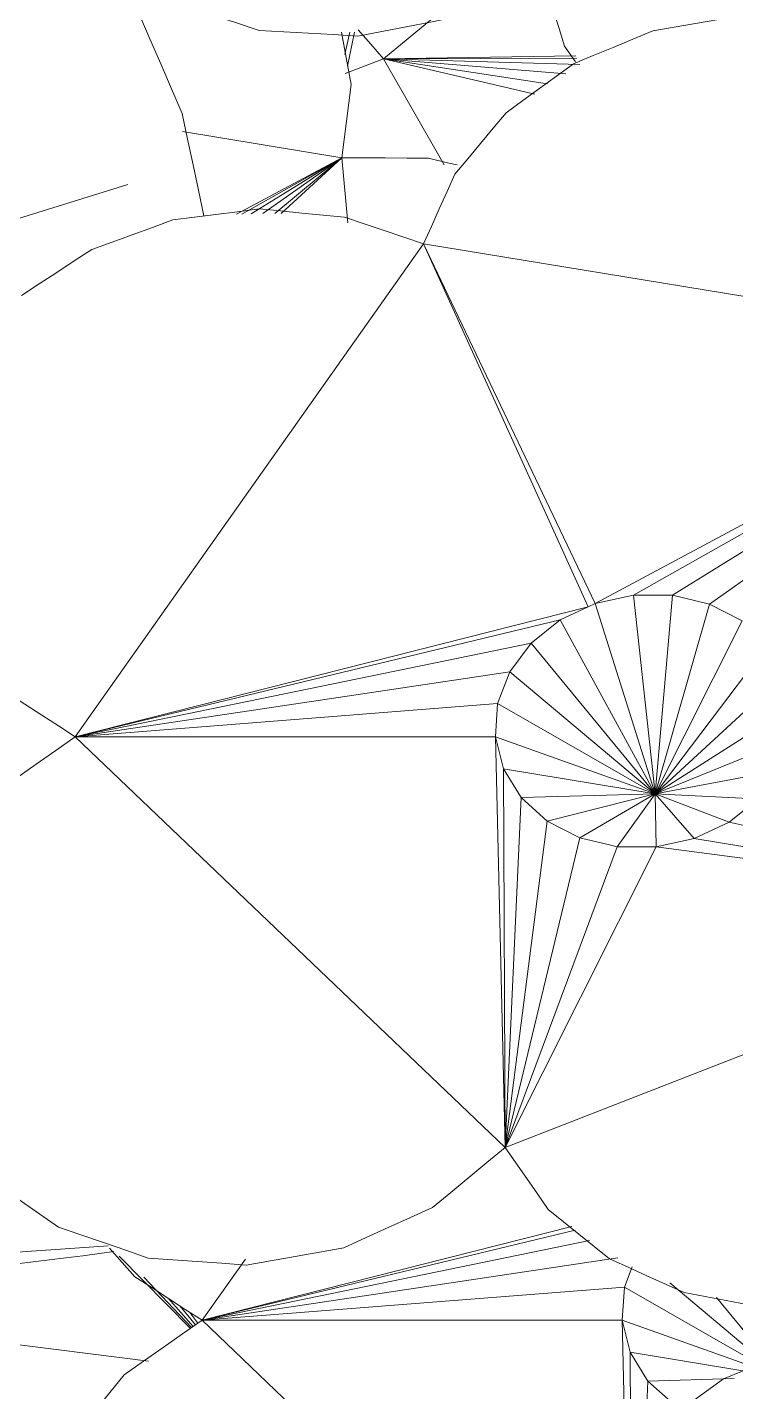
# Model space of a CAD drawing. Header units: metres. Extents: x -18.34 to -13.25, y -25.49 to -16.26.
# Drawn here: x -14.8567 to -14.8171, y -16.8164 to -16.74 of the extents above; entities that cross this region are included whole.
import ezdxf

# ---------------------------------------------------------------- set-up
doc = ezdxf.new("R2010")
doc.units = ezdxf.units.M
doc.layers.add('Importações nas famílias', color=7, linetype='Continuous', lineweight=5)
doc.layers.add('Vegetação', color=7, linetype='Continuous', lineweight=5)

# ---------------------------------------------------------------- blocks, each defined once
blk = doc.blocks.new('Planta_pergolado_12200 - plantas pergolado_skp_Component_17-V1882-Pavimento 02 - Executivo')
at = {"layer": 'Importações nas famílias', "color": 9}
for p, q in [((-0.079723, -0.025957), (-0.083759, -0.030762)), ((-0.079325, -0.025957), (-0.083525, -0.033295)), ((-0.079389, -0.025223), (-0.082943, -0.028148)), ((-0.079028, -0.026023), (-0.081669, -0.033416)), ((-0.078797, -0.026436), (-0.079874, -0.032966)), ((-0.078397, -0.027154), (-0.078261, -0.031978)), ((-0.076941, -0.030518), (-0.078261, -0.031978)), ((-0.078261, -0.031978), (-0.079874, -0.032966)), ((-0.078261, -0.031978), (-0.07469, -0.032141)), ((-0.08466, -0.032863), (-0.083525, -0.033295)), ((-0.083525, -0.033295), (-0.081669, -0.033416)), ((-0.083525, -0.033295), (-0.081665, -0.056943)), ((-0.079874, -0.032966), (-0.081669, -0.033416)), ((-0.073515, -0.033224), (-0.081669, -0.033416)), ((-0.081669, -0.033416), (-0.081665, -0.056943)), ((-0.079874, -0.032966), (-0.073921, -0.03294)), ((-0.085155, -0.033671), (-0.081665, -0.056943)), ((-0.086125, -0.035256), (-0.081665, -0.056943)), ((-0.086916, -0.03625), (-0.081665, -0.056943)), ((-0.086706, -0.036054), (-0.081665, -0.056943)), ((-0.081665, -0.056943), (-0.069993, -0.044727)), ((-0.081665, -0.056943), (-0.085094, -0.05452))]:
    blk.add_line(p, q, dxfattribs=at)
at = {"layer": 'Importações nas famílias', "color": 9, "flags": 128}
for points in [[(-0.084104, -0.060705), (-0.083494, -0.059765), (-0.082884, -0.058824), (-0.082275, -0.057883), (-0.081665, -0.056943)], [(-0.081665, -0.056943), (-0.0809, -0.058034), (-0.080135, -0.059125), (-0.07937, -0.060217), (-0.078606, -0.061308)], [(-0.08571, -0.062126), (-0.084907, -0.061416), (-0.084104, -0.060705)], [(-0.078606, -0.061308), (-0.077616, -0.062107), (-0.076627, -0.062906), (-0.075638, -0.063705), (-0.074649, -0.064504)]]:
    blk.add_lwpolyline(points, dxfattribs=at)
blk = doc.blocks.new('Planta_pergolado_12200 - plantas pergolado_skp_Component_16-V1883-Pavimento 02 - Executivo')
blk.add_blockref('Planta_pergolado_12200 - plantas pergolado_skp_Component_17-V1882-Pavimento 02 - Executivo', (0, 0))
blk = doc.blocks.new('Planta_pergolado_12200 - plantas pergolado_skp_Component_17-V1896-Pavimento 02 - Executivo')
at = {"layer": 'Importações nas famílias', "color": 9}
blk.add_line((-0.15302, -0.036643), (-0.152145, -0.036037), dxfattribs=at)
at = {"layer": 'Importações nas famílias', "color": 9, "flags": 128}
for points in [[(-0.156961, -0.037895), (-0.155975, -0.037582), (-0.15499, -0.037269), (-0.154005, -0.036956), (-0.15302, -0.036643)], [(-0.153584, -0.048232), (-0.153847, -0.046872), (-0.154109, -0.045513), (-0.154371, -0.044153), (-0.154634, -0.042794)], [(-0.153903, -0.053746), (-0.153823, -0.052368), (-0.153744, -0.050989), (-0.153664, -0.049611), (-0.153584, -0.048232)], [(-0.155561, -0.058864), (-0.155147, -0.057585), (-0.154732, -0.056305), (-0.154317, -0.055026), (-0.153903, -0.053746)]]:
    blk.add_lwpolyline(points, dxfattribs=at)
blk = doc.blocks.new('Planta_pergolado_12200 - plantas pergolado_skp_Component_16-V1897-Pavimento 02 - Executivo')
blk.add_blockref('Planta_pergolado_12200 - plantas pergolado_skp_Component_17-V1896-Pavimento 02 - Executivo', (0, 0))
blk = doc.blocks.new('Planta_pergolado_12200 - plantas pergolado_skp_Component_17-V1901-Pavimento 02 - Executivo')
at = {"layer": 'Importações nas famílias', "color": 9}
for p, q in [((-0.104736, -0.005595), (-0.109561, -0.027431)), ((-0.104736, -0.005595), (-0.108643, -0.029383)), ((-0.108174, -0.031525), (-0.104736, -0.005595)), ((-0.104736, -0.005595), (-0.091339, -0.039977)), ((-0.141948, -0.044539), (-0.136014, -0.008415)), ((-0.122268, -0.030612), (-0.136014, -0.008415)), ((-0.136014, -0.008415), (-0.122279, -0.032796)), ((-0.121776, -0.028532), (-0.136014, -0.008415)), ((-0.136014, -0.008415), (-0.12181, -0.034938)), ((-0.111145, -0.031571), (-0.117906, -0.024252)), ((-0.116111, -0.023803), (-0.111145, -0.031571)), ((-0.114256, -0.023923), (-0.111145, -0.031571)), ((-0.111145, -0.031571), (-0.112466, -0.024605)), ((-0.119519, -0.025241), (-0.111145, -0.031571)), ((-0.110873, -0.025957), (-0.111145, -0.031571)), ((-0.109561, -0.027431), (-0.110865, -0.025801)), ((-0.120839, -0.0267), (-0.121776, -0.028532)), ((-0.111145, -0.031571), (-0.120839, -0.0267)), ((-0.111145, -0.031571), (-0.109561, -0.027431)), ((-0.108643, -0.029383), (-0.109561, -0.027431)), ((-0.121776, -0.028532), (-0.122268, -0.030612)), ((-0.111145, -0.031571), (-0.121776, -0.028532)), ((-0.111145, -0.031571), (-0.108643, -0.029383)), ((-0.108174, -0.031525), (-0.108643, -0.029383)), ((-0.122268, -0.030612), (-0.122279, -0.032796)), ((-0.111145, -0.031571), (-0.122268, -0.030612)), ((-0.111145, -0.031571), (-0.122279, -0.032796)), ((-0.111145, -0.031571), (-0.12181, -0.034938)), ((-0.111145, -0.031571), (-0.120892, -0.03689)), ((-0.111145, -0.031571), (-0.119588, -0.03852)), ((-0.111145, -0.031571), (-0.117987, -0.039716)), ((-0.111145, -0.031571), (-0.116197, -0.040398)), ((-0.111145, -0.031571), (-0.114342, -0.040518)), ((-0.111145, -0.031571), (-0.112547, -0.040069)), ((-0.111145, -0.031571), (-0.108174, -0.031525)), ((-0.108185, -0.03371), (-0.111145, -0.031571)), ((-0.111145, -0.031571), (-0.108677, -0.035789)), ((-0.111145, -0.031571), (-0.109614, -0.037621)), ((-0.111145, -0.031571), (-0.110934, -0.039081)), ((-0.108185, -0.03371), (-0.108174, -0.031525)), ((-0.108174, -0.031525), (-0.091339, -0.039977)), ((-0.122279, -0.032796), (-0.12181, -0.034938)), ((-0.108284, -0.034128), (-0.108677, -0.035789)), ((-0.108284, -0.034128), (-0.108185, -0.03371)), ((-0.108185, -0.03371), (-0.091339, -0.039977)), ((-0.12181, -0.034938), (-0.141948, -0.044539)), ((-0.12181, -0.034938), (-0.121625, -0.03533)), ((-0.141948, -0.044539), (-0.121625, -0.03533)), ((-0.121625, -0.03533), (-0.120892, -0.03689)), ((-0.121625, -0.03533), (-0.114338, -0.064045)), ((-0.108677, -0.035789), (-0.109614, -0.037621)), ((-0.091339, -0.039977), (-0.108677, -0.035789)), ((-0.120892, -0.03689), (-0.119588, -0.03852)), ((-0.120892, -0.03689), (-0.114338, -0.064045)), ((-0.109614, -0.037621), (-0.110934, -0.039081)), ((-0.091339, -0.039977), (-0.109614, -0.037621)), ((-0.119588, -0.03852), (-0.117987, -0.039716)), ((-0.119588, -0.03852), (-0.114338, -0.064045)), ((-0.117987, -0.039716), (-0.116197, -0.040398)), ((-0.117987, -0.039716), (-0.114338, -0.064045)), ((-0.110934, -0.039081), (-0.112547, -0.040069)), ((-0.110934, -0.039081), (-0.091339, -0.039977)), ((-0.116197, -0.040398), (-0.114342, -0.040518)), ((-0.116197, -0.040398), (-0.114338, -0.064045)), ((-0.091339, -0.039977), (-0.114342, -0.040518)), ((-0.112547, -0.040069), (-0.114342, -0.040518)), ((-0.114338, -0.064045), (-0.091339, -0.039977)), ((-0.112547, -0.040069), (-0.091339, -0.039977)), ((-0.114342, -0.040518), (-0.114338, -0.064045)), ((-0.114338, -0.064045), (-0.141948, -0.044539))]:
    blk.add_line(p, q, dxfattribs=at)
at = {"layer": 'Importações nas famílias', "color": 9, "flags": 128}
for points in [[(-0.083213, -0.029944), (-0.082993, -0.028773), (-0.082773, -0.027602), (-0.082553, -0.026431), (-0.082333, -0.02526)], [(-0.154702, -0.026915), (-0.154494, -0.028114), (-0.154286, -0.029312), (-0.154079, -0.030511), (-0.153871, -0.031709)], [(-0.085103, -0.034139), (-0.08463, -0.033091), (-0.084158, -0.032042), (-0.083685, -0.030993), (-0.083213, -0.029944)], [(-0.153871, -0.031709), (-0.15341, -0.032819), (-0.152948, -0.033928), (-0.152487, -0.035038), (-0.152025, -0.036147)], [(-0.087875, -0.037561), (-0.087182, -0.036706), (-0.086489, -0.03585), (-0.085796, -0.034995), (-0.085103, -0.034139)], [(-0.152025, -0.036147), (-0.151342, -0.037092), (-0.150658, -0.038037), (-0.149975, -0.038981), (-0.149291, -0.039926)], [(-0.091339, -0.039977), (-0.090473, -0.039373), (-0.089607, -0.038769), (-0.088741, -0.038165), (-0.087875, -0.037561)], [(-0.149291, -0.039926), (-0.148432, -0.040642), (-0.147572, -0.041357), (-0.146713, -0.042073), (-0.145854, -0.042788)], [(-0.087987, -0.044036), (-0.088825, -0.043021), (-0.089663, -0.042006), (-0.090501, -0.040991), (-0.091339, -0.039977)], [(-0.145854, -0.042788), (-0.144878, -0.043226), (-0.143901, -0.043664), (-0.142925, -0.044101), (-0.141948, -0.044539)], [(-0.085728, -0.049009), (-0.086293, -0.047765), (-0.086858, -0.046522), (-0.087422, -0.045279), (-0.087987, -0.044036)], [(-0.141948, -0.044539), (-0.142323, -0.045646), (-0.142697, -0.046753), (-0.143072, -0.04786), (-0.143446, -0.048966)], [(-0.143446, -0.048966), (-0.14356, -0.050164), (-0.143674, -0.051362), (-0.143788, -0.052559), (-0.143902, -0.053757)], [(-0.084754, -0.05447), (-0.084997, -0.053105), (-0.085241, -0.051739), (-0.085484, -0.050374), (-0.085728, -0.049009)], [(-0.143902, -0.053757), (-0.143747, -0.054964), (-0.143592, -0.05617), (-0.143437, -0.057377), (-0.143283, -0.058584)], [(-0.085149, -0.059954), (-0.08505, -0.058583), (-0.084951, -0.057212), (-0.084853, -0.055841), (-0.084754, -0.05447)], [(-0.143283, -0.058584), (-0.14287, -0.059717), (-0.142457, -0.060851), (-0.142045, -0.061985), (-0.141632, -0.063118)], [(-0.086879, -0.06499), (-0.086446, -0.063731), (-0.086014, -0.062472), (-0.085581, -0.061213), (-0.085149, -0.059954)], [(-0.141632, -0.063118), (-0.14099, -0.064101), (-0.140347, -0.065085), (-0.139705, -0.066068), (-0.139062, -0.067051)], [(-0.116776, -0.067808), (-0.116167, -0.066867), (-0.115557, -0.065926), (-0.114947, -0.064986), (-0.114338, -0.064045)], [(-0.114338, -0.064045), (-0.113573, -0.065136), (-0.112808, -0.066228), (-0.112043, -0.067319), (-0.111278, -0.068411)], [(-0.089796, -0.06915), (-0.089066, -0.06811), (-0.088337, -0.06707), (-0.087608, -0.06603), (-0.086879, -0.06499)]]:
    blk.add_lwpolyline(points, dxfattribs=at)
blk = doc.blocks.new('Planta_pergolado_12200 - plantas pergolado_skp_Component_16-V1902-Pavimento 02 - Executivo')
blk.add_blockref('Planta_pergolado_12200 - plantas pergolado_skp_Component_17-V1901-Pavimento 02 - Executivo', (0, 0))
blk = doc.blocks.new('Planta_pergolado_12200 - plantas pergolado_skp_Component_17-V1903-Pavimento 02 - Executivo')
at = {"layer": 'Importações nas famílias', "color": 9}
for p, q in [((-0.143129, -0.048788), (-0.14677, -0.049117)), ((-0.148237, -0.058048), (-0.14677, -0.049117)), ((-0.143626, -0.054194), (-0.14677, -0.049117)), ((-0.14677, -0.049117), (-0.143617, -0.054714)), ((-0.143637, -0.053544), (-0.14677, -0.049117)), ((-0.143648, -0.052878), (-0.14677, -0.049117)), ((-0.143654, -0.052514), (-0.14677, -0.049117)), ((-0.14677, -0.049117), (-0.143612, -0.055014))]:
    blk.add_line(p, q, dxfattribs=at)
at = {"layer": 'Importações nas famílias', "color": 9, "flags": 128}
for points in [[(-0.146364, -0.042661), (-0.146473, -0.043119), (-0.146745, -0.044272)], [(-0.146745, -0.044272), (-0.146751, -0.045483), (-0.146758, -0.046694), (-0.146764, -0.047905), (-0.14677, -0.049117)], [(-0.150878, -0.048597), (-0.151885, -0.048783), (-0.152893, -0.04897), (-0.1538, -0.049138)], [(-0.14677, -0.049117), (-0.147797, -0.048987), (-0.148824, -0.048857), (-0.149851, -0.048727), (-0.150878, -0.048597)]]:
    blk.add_lwpolyline(points, dxfattribs=at)
blk = doc.blocks.new('Planta_pergolado_12200 - plantas pergolado_skp_Component_16-V1904-Pavimento 02 - Executivo')
blk.add_blockref('Planta_pergolado_12200 - plantas pergolado_skp_Component_17-V1903-Pavimento 02 - Executivo', (0, 0))
blk = doc.blocks.new('Planta_pergolado_12200 - plantas pergolado_skp_Component_17-V1909-Pavimento 02 - Executivo')
at = {"layer": 'Importações nas famílias', "color": 9, "flags": 128}
for points in [[(-0.08022, -0.02332), (-0.079758, -0.02443), (-0.079297, -0.025539), (-0.078836, -0.026649), (-0.078374, -0.027758)], [(-0.078374, -0.027758), (-0.077691, -0.028703), (-0.077007, -0.029648), (-0.076323, -0.030592), (-0.07564, -0.031537)]]:
    blk.add_lwpolyline(points, dxfattribs=at)
blk = doc.blocks.new('Planta_pergolado_12200 - plantas pergolado_skp_Component_16-V1910-Pavimento 02 - Executivo')
blk.add_blockref('Planta_pergolado_12200 - plantas pergolado_skp_Component_17-V1909-Pavimento 02 - Executivo', (0, 0))
blk = doc.blocks.new('Planta_pergolado_12200 - plantas pergolado_skp_Component_17-V1913-Pavimento 02 - Executivo')
at = {"layer": 'Importações nas famílias', "color": 9}
for p, q in [((-0.151988, -0.035785), (-0.152312, -0.046782)), ((-0.152476, -0.036026), (-0.152312, -0.046782)), ((-0.152354, -0.035966), (-0.152312, -0.046782)), ((-0.151468, -0.036583), (-0.152312, -0.046782)), ((-0.150902, -0.0376), (-0.152312, -0.046782)), ((-0.150321, -0.038317), (-0.152312, -0.046782)), ((-0.152312, -0.046782), (-0.146368, -0.043391)), ((-0.152312, -0.046782), (-0.154594, -0.044027))]:
    blk.add_line(p, q, dxfattribs=at)
at = {"layer": 'Importações nas famílias', "color": 9, "flags": 128}
for points in [[(-0.153938, -0.048208), (-0.153125, -0.047495), (-0.152312, -0.046782)], [(-0.152312, -0.046782), (-0.151819, -0.048058), (-0.151482, -0.048931)]]:
    blk.add_lwpolyline(points, dxfattribs=at)
blk = doc.blocks.new('Planta_pergolado_12200 - plantas pergolado_skp_Component_16-V1914-Pavimento 02 - Executivo')
blk.add_blockref('Planta_pergolado_12200 - plantas pergolado_skp_Component_17-V1913-Pavimento 02 - Executivo', (0, 0))
blk = doc.blocks.new('Planta_pergolado_12200 - plantas pergolado_skp_-V1942-Pavimento 02 - Executivo')
for name in ['Planta_pergolado_12200 - plantas pergolado_skp_Component_16-V1897-Pavimento 02 - Executivo', 'Planta_pergolado_12200 - plantas pergolado_skp_Component_16-V1910-Pavimento 02 - Executivo', 'Planta_pergolado_12200 - plantas pergolado_skp_Component_16-V1883-Pavimento 02 - Executivo', 'Planta_pergolado_12200 - plantas pergolado_skp_Component_16-V1902-Pavimento 02 - Executivo', 'Planta_pergolado_12200 - plantas pergolado_skp_Component_16-V1914-Pavimento 02 - Executivo', 'Planta_pergolado_12200 - plantas pergolado_skp_Component_16-V1904-Pavimento 02 - Executivo']:
    blk.add_blockref(name, (0, 0))
blk = doc.blocks.new('Planta_pergolado_12200 - plantas pergolado_skp_Component_17-V2106-Pavimento 02 - Executivo')
at = {"layer": 'Importações nas famílias', "color": 9}
for p, q in [((-0.082106, -0.057623), (-0.0815, -0.057178)), ((-0.081211, -0.057591), (-0.085255, -0.061594)), ((-0.081252, -0.057532), (-0.08407, -0.060209)), ((-0.082884, -0.058831), (-0.081317, -0.057438)), ((-0.082468, -0.058182), (-0.081403, -0.057316)), ((-0.081602, -0.077504), (-0.079372, -0.059948)), ((-0.082101, -0.081435), (-0.081902, -0.079866)), ((-0.092362, -0.083996), (-0.094167, -0.083421)), ((-0.093433, -0.083388), (-0.092347, -0.083762)), ((-0.095809, -0.095989), (-0.093403, -0.094332))]:
    blk.add_line(p, q, dxfattribs=at)
at = {"layer": 'Importações nas famílias', "color": 9, "flags": 128}
for points in [[(-0.062272, -0.065204), (-0.062459, -0.065906), (-0.062754, -0.067009)], [(-0.062754, -0.067009), (-0.063356, -0.068182), (-0.063958, -0.069356), (-0.064559, -0.070529), (-0.065161, -0.071702)], [(-0.065161, -0.071702), (-0.066029, -0.072865), (-0.066898, -0.074028), (-0.067766, -0.075191), (-0.068634, -0.076355)], [(-0.068634, -0.076355), (-0.069709, -0.077428), (-0.070784, -0.078502), (-0.07186, -0.079575), (-0.072935, -0.080649)], [(-0.072935, -0.080649), (-0.074144, -0.08156), (-0.075353, -0.082471), (-0.076562, -0.083382), (-0.077771, -0.084293)], [(-0.077771, -0.084293), (-0.079031, -0.084979), (-0.080292, -0.085666), (-0.080337, -0.08569)], [(-0.127154, -0.119256), (-0.128233, -0.120056), (-0.129617, -0.121081), (-0.131002, -0.122107)], [(-0.131002, -0.122107), (-0.132439, -0.122838), (-0.133876, -0.123569)]]:
    blk.add_lwpolyline(points, dxfattribs=at)
blk = doc.blocks.new('Planta_pergolado_12200 - plantas pergolado_skp_Component_16-V2107-Pavimento 02 - Executivo')
blk.add_blockref('Planta_pergolado_12200 - plantas pergolado_skp_Component_17-V2106-Pavimento 02 - Executivo', (0, 0))
blk = doc.blocks.new('Planta_pergolado_12200 - plantas pergolado_skp_-V2118-Pavimento 02 - Executivo')
blk.add_blockref('Planta_pergolado_12200 - plantas pergolado_skp_Component_16-V2107-Pavimento 02 - Executivo', (0, 0))
blk = doc.blocks.new('Planta_pergolado_12200 - plantas pergolado_skp_-V2119-Pavimento 02 - Executivo')
blk.add_blockref('Planta_pergolado_12200 - plantas pergolado_skp_-V2118-Pavimento 02 - Executivo', (0, 0))
blk = doc.blocks.new('Planta_pergolado_12200 - plantas pergolado_skp_-V2183-Pavimento 02 - Executivo')
for name in ['Planta_pergolado_12200 - plantas pergolado_skp_-V2119-Pavimento 02 - Executivo', 'Planta_pergolado_12200 - plantas pergolado_skp_-V1942-Pavimento 02 - Executivo']:
    blk.add_blockref(name, (0, 0))
blk = doc.blocks.new('Planta_pergolado_12200 - plantas pergolado_skp_Component_12-V2228-Pavimento 02 - Executivo')
at = {"layer": 'Importações nas famílias', "color": 9}
blk.add_line((-0.085831, -0.062205), (-0.085043, -0.073481), dxfattribs=at)
at = {"layer": 'Importações nas famílias', "color": 9, "flags": 128}
for points in [[(-0.085507, -0.061889), (-0.085403, -0.062684), (-0.085279, -0.06363), (-0.085154, -0.064576)], [(-0.085154, -0.064576), (-0.085045, -0.065488), (-0.084935, -0.066401), (-0.084825, -0.067314), (-0.084715, -0.068227)], [(-0.084715, -0.068227), (-0.084621, -0.069097), (-0.084528, -0.069967), (-0.084434, -0.070837), (-0.08434, -0.071707)], [(-0.08434, -0.071707), (-0.084262, -0.072524), (-0.084185, -0.073341), (-0.084108, -0.074158), (-0.084031, -0.074975)], [(-0.095392, -0.077893), (-0.095527, -0.077129), (-0.095663, -0.076365), (-0.095798, -0.075601), (-0.095933, -0.074837)], [(-0.084031, -0.074975), (-0.083971, -0.075731), (-0.083912, -0.076486)], [(-0.094218, -0.080775), (-0.094511, -0.080054), (-0.094805, -0.079334), (-0.095099, -0.078614), (-0.095392, -0.077893)], [(-0.092437, -0.083414), (-0.092882, -0.082754), (-0.093327, -0.082094), (-0.093772, -0.081434), (-0.094218, -0.080775)]]:
    blk.add_lwpolyline(points, dxfattribs=at)
blk = doc.blocks.new('Planta_pergolado_12200 - plantas pergolado_skp_Component_16-V2231-Pavimento 02 - Executivo')
blk.add_blockref('Planta_pergolado_12200 - plantas pergolado_skp_Component_12-V2228-Pavimento 02 - Executivo', (0, 0))
blk = doc.blocks.new('Planta_pergolado_12200 - plantas pergolado_skp_-V2250-Pavimento 02 - Executivo')
at = {"layer": 'Importações nas famílias', "color": 9}
blk.add_line((-0.145263, -0.06111), (-0.13125, -0.106178), dxfattribs=at)
blk.add_blockref('Planta_pergolado_12200 - plantas pergolado_skp_Component_16-V2231-Pavimento 02 - Executivo', (0, 0))
blk = doc.blocks.new('Planta_pergolado_12200 - plantas pergolado_skp_Component_17-V2252-Pavimento 02 - Executivo')
at = {"layer": 'Importações nas famílias', "color": 9}
for p, q in [((-0.1538, -0.048412), (-0.151891, -0.048811)), ((-0.152544, -0.04896), (-0.1538, -0.048678))]:
    blk.add_line(p, q, dxfattribs=at)
blk = doc.blocks.new('Planta_pergolado_12200 - plantas pergolado_skp_Component_16-V2253-Pavimento 02 - Executivo')
blk.add_blockref('Planta_pergolado_12200 - plantas pergolado_skp_Component_17-V2252-Pavimento 02 - Executivo', (0, 0))
blk = doc.blocks.new('Planta_pergolado_12200 - plantas pergolado_skp_-V2292-Pavimento 02 - Executivo')
blk.add_blockref('Planta_pergolado_12200 - plantas pergolado_skp_Component_16-V2253-Pavimento 02 - Executivo', (0, 0))
blk = doc.blocks.new('Planta_pergolado_12200 - plantas pergolado_skp_Component_17-V2398-Pavimento 02 - Executivo')
at = {"layer": 'Importações nas famílias', "color": 9, "flags": 128}
for points in [[(-0.149242, -0.058061), (-0.14781, -0.057756), (-0.146378, -0.057451), (-0.144946, -0.057146), (-0.143514, -0.056841)], [(-0.154814, -0.060465), (-0.153421, -0.059864), (-0.152028, -0.059263), (-0.150635, -0.058662), (-0.149242, -0.058061)]]:
    blk.add_lwpolyline(points, dxfattribs=at)
blk = doc.blocks.new('Planta_pergolado_12200 - plantas pergolado_skp_Component_16-V2399-Pavimento 02 - Executivo')
blk.add_blockref('Planta_pergolado_12200 - plantas pergolado_skp_Component_17-V2398-Pavimento 02 - Executivo', (0, 0))
blk = doc.blocks.new('Planta_pergolado_12200 - plantas pergolado_skp_-V2409-Pavimento 02 - Executivo')
blk.add_blockref('Planta_pergolado_12200 - plantas pergolado_skp_Component_16-V2399-Pavimento 02 - Executivo', (0, 0))
blk = doc.blocks.new('Planta_pergolado_12200 - plantas pergolado_skp_-V2410-Pavimento 02 - Executivo')
blk.add_blockref('Planta_pergolado_12200 - plantas pergolado_skp_-V2409-Pavimento 02 - Executivo', (0, 0))
blk = doc.blocks.new('Planta_pergolado_12200 - plantas pergolado_skp_-V2476-Pavimento 02 - Executivo')
for name in ['Planta_pergolado_12200 - plantas pergolado_skp_-V2410-Pavimento 02 - Executivo', 'Planta_pergolado_12200 - plantas pergolado_skp_-V2292-Pavimento 02 - Executivo', 'Planta_pergolado_12200 - plantas pergolado_skp_-V2250-Pavimento 02 - Executivo']:
    blk.add_blockref(name, (0, 0))
blk = doc.blocks.new('Planta_pergolado_12200 - Planta_pergolado_12200-V2477-Pavimento 02 - Executivo')
for name in ['Planta_pergolado_12200 - plantas pergolado_skp_-V2476-Pavimento 02 - Executivo', 'Planta_pergolado_12200 - plantas pergolado_skp_-V2183-Pavimento 02 - Executivo']:
    blk.add_blockref(name, (0, 0))

msp = doc.modelspace()

# ---------------------------------------------------------------- block references
at = {"layer": 'Vegetação', "color": 9, "rotation": 270.0000000000001}
msp.add_blockref('Planta_pergolado_12200 - Planta_pergolado_12200-V2477-Pavimento 02 - Executivo', (-14.79, -16.894101), dxfattribs=at)

doc.saveas('drawing.dxf')
